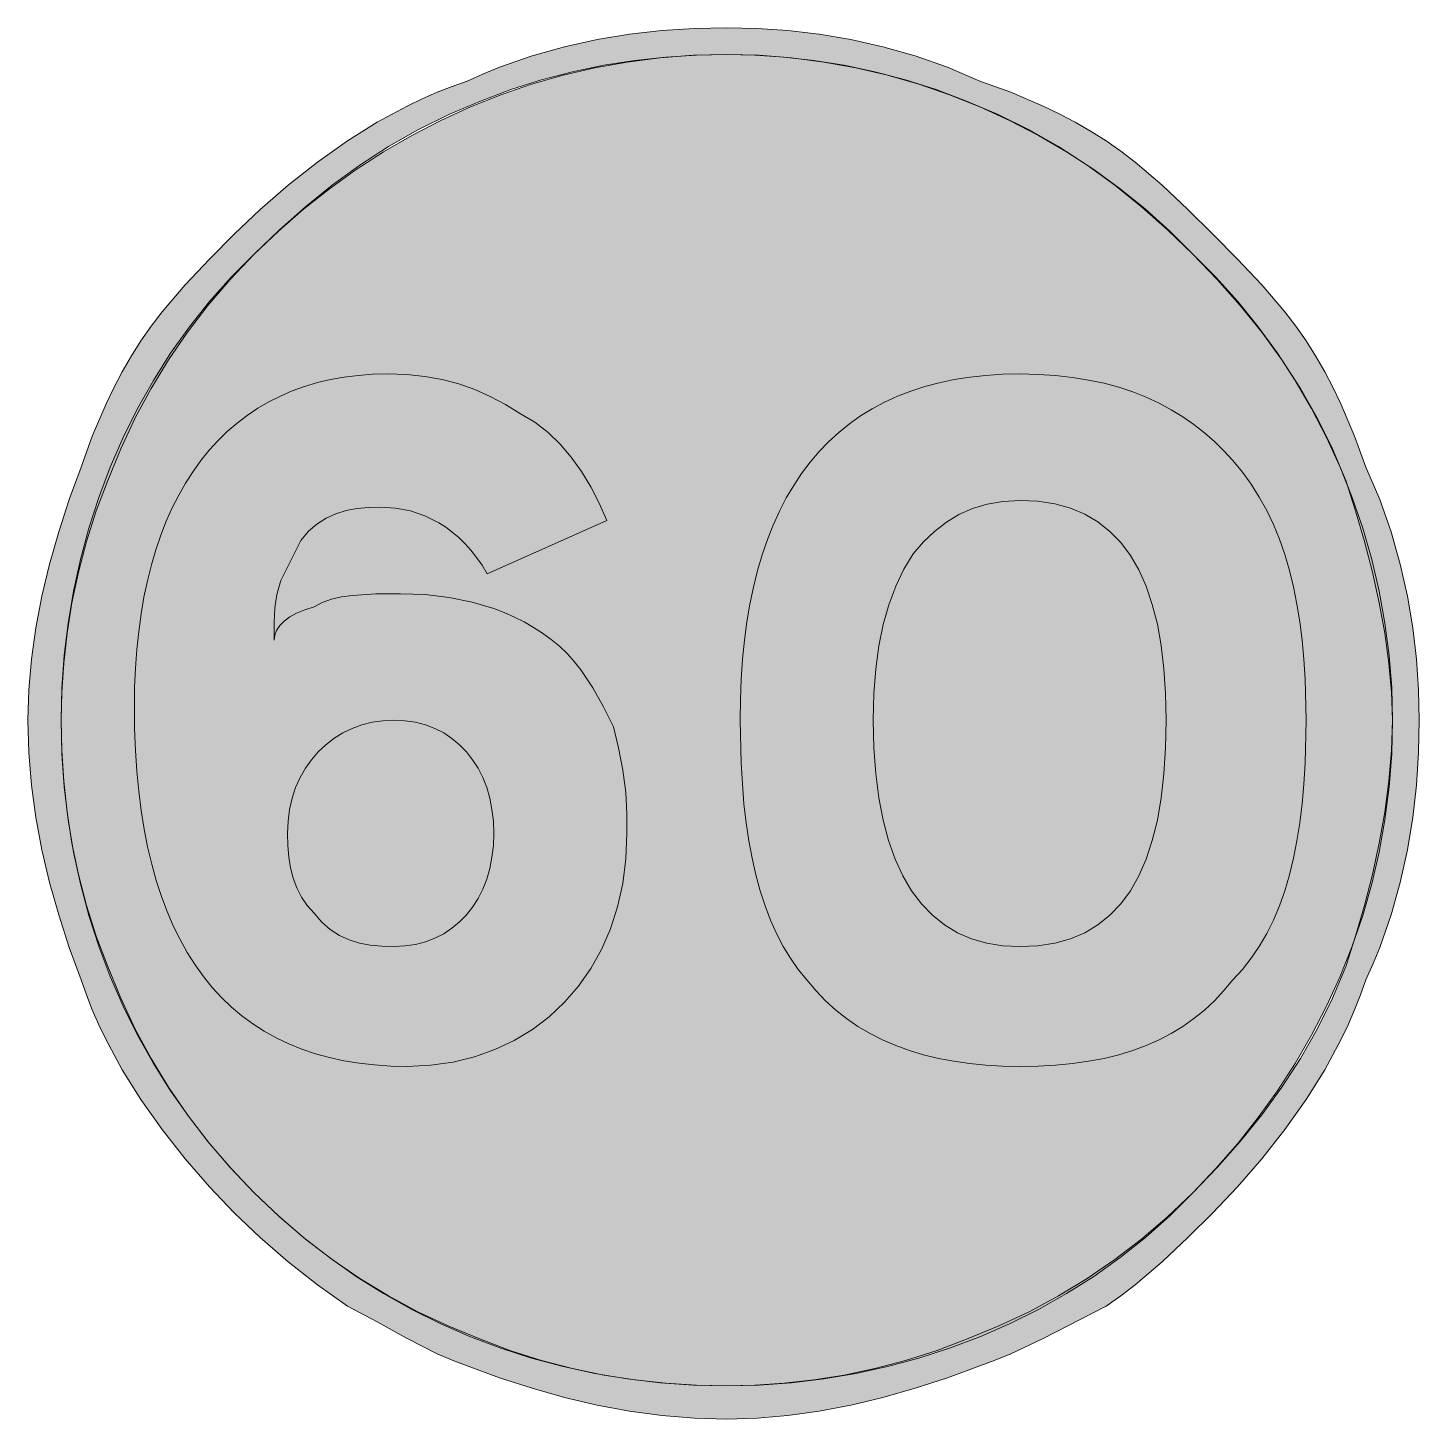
# Model space of a CAD drawing. Header units: metres. Extents: x 158 to 409, y 11 to 262.
import ezdxf

# ---------------------------------------------------------------- set-up
doc = ezdxf.new("R2010")
doc.units = ezdxf.units.M
doc.layers.add('FILL_BLACK_000000', color=7, linetype='Continuous', true_color=0x000000)
doc.layers.add('FILL_YELLOW_FFFF00', color=7, linetype='Continuous', true_color=0xffff00)

msp = doc.modelspace()

# ---------------------------------------------------------------- hatches: boundary and pattern name
at = {"layer": 'FILL_BLACK_000000', "true_color": 0x000000}
h = msp.add_hatch(color=7, dxfattribs=at)
h.dxf.hatch_style = 1
h.paths.add_polyline_path([(408.32, 125.1), (407.67, 119.25), (406.71, 113.4), (405.41, 107.55), (403.75, 101.7), (401.69, 95.85), (400.5, 92.92), (399.21, 90), (398.25, 87.3), (397.18, 84.6), (396, 81.9), (394.71, 79.2), (391.78, 73.8), (388.41, 68.4), (384.6, 63.02), (380.46, 57.75), (376.09, 52.71), (371.61, 48), (367.09, 43.52), (362.46, 39.15), (357.6, 35.01), (355.06, 33.05), (352.41, 31.2), (341.01, 25.35), (335.2, 22.59), (332.36, 21.41), (329.61, 20.4), (323.76, 18.26), (317.93, 16.37), (312.12, 14.73), (306.36, 13.35), (300.65, 12.26), (295.02, 11.46), (289.46, 10.97), (284.01, 10.8), (278.16, 10.97), (272.31, 11.46), (266.46, 12.26), (260.61, 13.35), (254.76, 14.73), (248.91, 16.37), (243.06, 18.26), (237.21, 20.4), (234.51, 21.41), (231.81, 22.59), (226.41, 25.35), (221.01, 28.33), (215.61, 31.2), (210.23, 35.01), (204.96, 39.15), (199.92, 43.52), (195.21, 48), (190.73, 52.71), (186.36, 57.75), (182.22, 63.02), (178.41, 68.4), (175.03, 73.8), (172.11, 79.2), (170.82, 81.9), (169.63, 84.6), (168.57, 87.3), (167.61, 90), (165.47, 95.85), (163.58, 101.7), (161.94, 107.55), (160.56, 113.4), (159.47, 119.25), (158.67, 125.1), (158.18, 130.95), (158.01, 136.8), (158.18, 142.25), (158.67, 147.81), (159.47, 153.44), (160.56, 159.15), (161.94, 164.91), (163.58, 170.72), (165.47, 176.55), (167.61, 182.4), (169.63, 187.99), (172.11, 193.8), (173.52, 196.72), (175.03, 199.61), (176.67, 202.45), (178.41, 205.2), (180.26, 207.85), (182.22, 210.39), (186.36, 215.25), (190.73, 219.88), (195.21, 224.4), (199.92, 228.88), (204.96, 233.25), (210.23, 237.39), (215.61, 241.2), (221.01, 244.58), (226.41, 247.5), (229.11, 248.79), (231.81, 249.98), (234.51, 251.04), (237.21, 252), (240.14, 253.29), (243.06, 254.48), (248.91, 256.54), (254.76, 258.2), (260.61, 259.5), (266.46, 260.46), (272.31, 261.11), (278.16, 261.48), (284.01, 261.6), (289.46, 261.48), (295.02, 261.11), (300.65, 260.46), (306.36, 259.5), (312.12, 258.2), (317.93, 256.54), (323.76, 254.48), (329.61, 252), (335.2, 249.98), (341.01, 247.5), (343.93, 246.09), (346.82, 244.58), (349.66, 242.94), (352.41, 241.2), (355.06, 239.35), (357.6, 237.39), (362.46, 233.25), (367.09, 228.88), (371.61, 224.4), (376.09, 219.88), (380.46, 215.25), (384.6, 210.39), (386.56, 207.85), (388.41, 205.2), (390.15, 202.45), (391.78, 199.61), (393.3, 196.72), (394.71, 193.8), (397.18, 187.99), (399.21, 182.4), (401.69, 176.55), (403.75, 170.72), (405.41, 164.91), (406.71, 159.15), (407.67, 153.44), (408.32, 147.81), (408.69, 142.25), (408.81, 136.8), (408.69, 130.95), (408.32, 125.1)])
h.paths.add_polyline_path([(403.37, 147.09), (402.62, 152.47), (401.61, 157.95), (400.38, 163.48), (398.95, 169.03), (397.35, 174.55), (395.61, 180), (393.19, 185.74), (390.45, 191.27), (387.4, 196.6), (384.06, 201.75), (380.43, 206.73), (376.54, 211.56), (372.4, 216.24), (368.01, 220.8), (363.45, 225.19), (358.77, 229.33), (353.94, 233.22), (348.96, 236.85), (343.81, 240.19), (338.48, 243.24), (332.95, 245.98), (327.21, 248.4), (321.76, 250.48), (316.24, 252.24), (310.69, 253.69), (305.16, 254.85), (299.68, 255.72), (294.3, 256.33), (289.07, 256.69), (284.01, 256.8), (278.56, 256.69), (273.02, 256.33), (267.43, 255.72), (261.81, 254.85), (256.19, 253.69), (250.6, 252.24), (245.06, 250.48), (239.61, 248.4), (233.87, 245.98), (228.34, 243.24), (223.01, 240.19), (217.86, 236.85), (212.88, 233.22), (208.05, 229.33), (203.37, 225.19), (198.81, 220.8), (194.48, 216.24), (190.47, 211.56), (186.77, 206.73), (183.36, 201.75), (180.24, 196.6), (177.38, 191.27), (174.77, 185.74), (172.41, 180), (170.33, 174.55), (168.57, 169.03), (167.12, 163.48), (165.96, 157.95), (165.09, 152.47), (164.48, 147.09), (164.12, 141.86), (164.01, 136.8), (164.12, 131.35), (164.48, 125.81), (165.09, 120.22), (165.96, 114.6), (167.12, 108.98), (168.57, 103.39), (170.33, 97.85), (172.41, 92.4), (174.77, 86.66), (177.38, 81.13), (180.24, 75.8), (183.36, 70.65), (186.77, 65.67), (190.47, 60.84), (194.48, 56.16), (198.81, 51.6), (203.37, 47.27), (208.05, 43.26), (212.88, 39.56), (217.86, 36.15), (223.01, 33.03), (228.34, 30.17), (233.87, 27.56), (239.61, 25.2), (245.06, 23.12), (250.6, 21.36), (256.19, 19.91), (261.81, 18.75), (267.43, 17.88), (273.02, 17.27), (278.56, 16.91), (284.01, 16.8), (289.07, 16.91), (294.3, 17.27), (299.68, 17.88), (305.16, 18.75), (310.69, 19.91), (316.24, 21.36), (321.76, 23.12), (327.21, 25.2), (332.95, 27.56), (338.48, 30.17), (343.81, 33.03), (348.96, 36.15), (353.94, 39.56), (358.77, 43.26), (363.45, 47.27), (368.01, 51.6), (372.4, 56.16), (376.54, 60.84), (380.43, 65.67), (384.06, 70.65), (387.4, 75.8), (390.45, 81.13), (393.19, 86.66), (395.61, 92.4), (397.35, 97.85), (398.95, 103.39), (400.38, 108.98), (401.61, 114.6), (402.62, 120.22), (403.37, 125.81), (403.85, 131.35), (404.01, 136.8), (403.85, 141.86), (403.37, 147.09)], flags=16)
h = msp.add_hatch(color=7, dxfattribs=at)
h.dxf.hatch_style = 1
h.paths.add_polyline_path([(202.86, 152.98), (203.42, 153.84), (204.21, 154.65), (205.22, 155.41), (206.46, 156.09), (207.92, 156.7), (209.61, 157.2), (211.07, 157.99), (212.72, 158.59), (214.55, 159.01), (216.51, 159.3), (220.75, 159.56), (225.21, 159.6), (229.65, 159.43), (233.95, 158.93), (238.08, 158.08), (242.01, 156.9), (243.89, 156.18), (245.72, 155.38), (247.48, 154.5), (249.17, 153.52), (250.8, 152.47), (252.35, 151.33), (253.82, 150.11), (255.21, 148.8), (256.51, 147.4), (257.7, 145.89), (259.86, 142.65), (261.79, 139.18), (263.61, 135.6), (264.49, 131.81), (265.26, 127.8), (265.8, 123.79), (266.01, 120), (266.01, 116.4), (265.82, 111.78), (265.24, 107.36), (264.31, 103.17), (263.03, 99.21), (261.42, 95.49), (259.49, 92.04), (257.27, 88.85), (254.76, 85.95), (251.99, 83.34), (248.96, 81.04), (245.7, 79.07), (242.22, 77.42), (238.53, 76.12), (234.66, 75.17), (230.61, 74.59), (226.41, 74.4), (223.42, 74.46), (220.52, 74.65), (217.71, 74.97), (214.99, 75.41), (212.37, 75.98), (209.84, 76.68), (207.4, 77.5), (205.05, 78.45), (202.8, 79.53), (200.64, 80.73), (198.58, 82.06), (196.6, 83.51), (194.73, 85.09), (192.94, 86.8), (191.25, 88.64), (189.66, 90.6), (188.16, 92.69), (186.76, 94.9), (185.45, 97.24), (184.23, 99.71), (183.12, 102.31), (182.1, 105.03), (181.17, 107.88), (180.34, 110.85), (179.61, 113.95), (178.97, 117.18), (178.44, 120.53), (178, 124.01), (177.65, 127.62), (177.41, 131.35), (177.26, 135.21), (177.21, 139.2), (177.26, 142.75), (177.41, 146.2), (177.65, 149.55), (177.99, 152.8), (178.42, 155.95), (178.95, 159), (179.57, 161.94), (180.28, 164.78), (181.09, 167.51), (181.99, 170.13), (182.97, 172.65), (184.04, 175.06), (185.21, 177.36), (186.45, 179.55), (187.79, 181.63), (189.21, 183.6), (190.71, 185.46), (192.3, 187.2), (193.97, 188.83), (195.73, 190.34), (197.56, 191.74), (199.47, 193.02), (201.46, 194.18), (203.53, 195.23), (205.68, 196.15), (207.91, 196.95), (210.21, 197.64), (212.58, 198.2), (215.03, 198.63), (217.55, 198.95), (220.15, 199.14), (222.81, 199.2), (226.3, 199.09), (229.6, 198.75), (232.72, 198.19), (235.71, 197.4), (238.58, 196.39), (241.37, 195.15), (244.11, 193.69), (246.81, 192), (249.4, 190.49), (251.78, 188.66), (253.96, 186.56), (255.96, 184.2), (257.79, 181.62), (259.47, 178.84), (261, 175.89), (262.41, 172.8), (240.81, 163.2), (239.88, 164.72), (238.9, 166.13), (237.87, 167.43), (236.8, 168.62), (235.68, 169.71), (234.52, 170.69), (233.33, 171.57), (232.11, 172.35), (229.58, 173.62), (226.97, 174.51), (224.31, 175.03), (221.61, 175.2), (219.42, 175.14), (217.33, 174.94), (215.37, 174.57), (213.51, 174), (211.77, 173.21), (210.13, 172.16), (208.62, 170.84), (207.21, 169.2), (203.61, 162), (202.92, 159.47), (202.56, 157.05), (202.43, 154.41), (202.41, 151.2), (202.52, 152.1), (202.86, 152.98)])
h.paths.add_polyline_path([(220.08, 136.42), (218.23, 135.95), (216.45, 135.3), (214.77, 134.49), (213.19, 133.51), (211.72, 132.38), (210.36, 131.1), (209.13, 129.68), (208.04, 128.13), (207.09, 126.45), (206.29, 124.65), (205.66, 122.74), (205.19, 120.72), (204.91, 118.61), (204.81, 116.4), (204.87, 114.21), (205.05, 112.12), (205.38, 110.16), (205.86, 108.3), (206.51, 106.56), (207.34, 104.92), (208.37, 103.41), (209.61, 102), (211.02, 100.36), (212.53, 99.04), (214.17, 97.99), (215.91, 97.2), (217.77, 96.63), (219.73, 96.26), (221.82, 96.06), (224.01, 96), (225.99, 96.1), (227.88, 96.38), (229.68, 96.85), (231.38, 97.5), (232.97, 98.31), (234.45, 99.29), (235.82, 100.42), (237.06, 101.7), (238.18, 103.12), (239.16, 104.67), (240.01, 106.35), (240.72, 108.15), (241.27, 110.06), (241.68, 112.08), (241.93, 114.19), (242.01, 116.4), (241.93, 118.61), (241.68, 120.72), (241.27, 122.74), (240.72, 124.65), (240.01, 126.45), (239.16, 128.13), (238.18, 129.68), (237.06, 131.1), (235.82, 132.38), (234.45, 133.51), (232.97, 134.49), (231.38, 135.3), (229.68, 135.95), (227.88, 136.42), (225.99, 136.7), (224.01, 136.8), (222.01, 136.7), (220.08, 136.42)], flags=16)
h = msp.add_hatch(color=7, dxfattribs=at)
h.dxf.hatch_style = 1
h.paths.add_polyline_path([(388.01, 125.28), (387.7, 121.72), (387.28, 118.31), (386.76, 115.03), (386.14, 111.9), (385.41, 108.9), (384.57, 106.05), (383.61, 103.33), (382.53, 100.76), (381.32, 98.33), (379.99, 96.03), (378.53, 93.88), (376.94, 91.87), (375.21, 90), (373.59, 88.05), (371.89, 86.23), (370.09, 84.55), (368.2, 83.01), (366.21, 81.6), (364.11, 80.32), (361.92, 79.17), (359.61, 78.15), (357.19, 77.26), (354.66, 76.49), (352, 75.84), (349.22, 75.32), (346.32, 74.91), (343.28, 74.63), (340.12, 74.46), (336.81, 74.4), (333.7, 74.46), (330.68, 74.63), (327.75, 74.91), (324.9, 75.32), (322.15, 75.84), (319.49, 76.49), (316.93, 77.26), (314.46, 78.15), (312.09, 79.17), (309.82, 80.32), (307.65, 81.6), (305.59, 83.01), (303.63, 84.55), (301.78, 86.23), (300.04, 88.05), (298.41, 90), (296.89, 91.87), (295.48, 93.88), (294.18, 96.03), (292.99, 98.33), (291.9, 100.76), (290.92, 103.33), (290.04, 106.05), (289.26, 108.9), (288.58, 111.9), (287.99, 115.03), (287.5, 118.31), (287.1, 121.72), (286.58, 128.98), (286.41, 136.8), (286.46, 140.57), (286.61, 144.22), (286.85, 147.77), (287.2, 151.2), (287.64, 154.51), (288.18, 157.71), (288.82, 160.79), (289.56, 163.76), (290.4, 166.62), (291.33, 169.35), (292.37, 171.97), (293.5, 174.47), (294.73, 176.86), (296.06, 179.12), (297.48, 181.27), (299.01, 183.3), (300.63, 185.21), (302.36, 187), (304.18, 188.67), (306.1, 190.21), (308.12, 191.64), (310.23, 192.95), (312.45, 194.13), (314.76, 195.19), (317.17, 196.12), (319.68, 196.94), (322.29, 197.63), (325, 198.19), (327.8, 198.63), (330.71, 198.95), (333.71, 199.14), (336.81, 199.2), (340.12, 199.13), (343.28, 198.92), (346.32, 198.58), (349.22, 198.11), (352, 197.52), (354.66, 196.8), (357.19, 195.96), (359.61, 195), (361.92, 193.93), (364.11, 192.75), (366.21, 191.47), (368.2, 190.09), (370.09, 188.6), (371.89, 187.03), (373.59, 185.36), (375.21, 183.6), (376.94, 181.52), (378.53, 179.32), (379.99, 177.02), (381.32, 174.6), (382.53, 172.07), (383.61, 169.42), (384.57, 166.67), (385.41, 163.8), (386.14, 160.82), (386.76, 157.72), (387.28, 154.52), (387.7, 151.2), (388.01, 147.77), (388.24, 144.22), (388.41, 136.8), (388.24, 128.98), (388.01, 125.28)])
h.paths.add_polyline_path([(362.81, 146.08), (362.32, 150.26), (361.62, 154.12), (360.71, 157.68), (359.6, 160.93), (358.29, 163.87), (356.76, 166.5), (355.02, 168.82), (353.07, 170.83), (350.91, 172.53), (348.53, 173.92), (345.93, 175.01), (343.11, 175.78), (340.07, 176.25), (336.81, 176.4), (333.77, 176.23), (330.94, 175.74), (328.31, 174.94), (325.86, 173.85), (323.58, 172.47), (321.45, 170.83), (319.47, 168.94), (317.61, 166.8), (315.92, 163.99), (314.46, 160.93), (313.22, 157.62), (312.21, 154.05), (311.42, 150.19), (310.86, 146.04), (310.52, 141.58), (310.41, 136.8), (310.52, 131.79), (310.86, 127.12), (311.41, 122.79), (312.17, 118.78), (313.15, 115.11), (314.33, 111.76), (315.72, 108.74), (317.31, 106.05), (319.1, 103.68), (321.07, 101.63), (323.24, 99.9), (325.6, 98.49), (328.14, 97.4), (330.85, 96.62), (333.74, 96.15), (336.81, 96), (340.07, 96.15), (343.11, 96.62), (345.93, 97.4), (348.53, 98.49), (350.91, 99.9), (353.07, 101.63), (355.02, 103.68), (356.76, 106.05), (358.29, 108.74), (359.6, 111.76), (360.71, 115.11), (361.62, 118.78), (362.32, 122.79), (362.81, 127.12), (363.11, 131.79), (363.21, 136.8), (363.11, 141.6), (362.81, 146.08)], flags=16)
at = {"layer": 'FILL_YELLOW_FFFF00', "true_color": 0xffff00}
h = msp.add_hatch(color=7, dxfattribs=at)
h.dxf.hatch_style = 1
h.paths.add_polyline_path([(403.86, 130.75), (403.4, 124.77), (402.64, 118.86), (401.59, 113.02), (400.25, 107.27), (398.63, 101.62), (396.73, 96.06), (394.56, 90.6), (392.12, 85.26), (389.42, 80.03), (386.46, 74.94), (383.25, 69.97), (379.8, 65.15), (376.1, 60.48), (372.17, 55.96), (368.01, 51.6), (363.85, 47.45), (359.48, 43.56), (354.91, 39.92), (350.16, 36.54), (345.24, 33.43), (340.17, 30.57), (334.95, 27.98), (329.61, 25.65), (324.16, 23.59), (318.6, 21.8), (312.97, 20.28), (307.26, 19.03), (301.5, 18.06), (295.69, 17.36), (289.86, 16.94), (284.01, 16.8), (277.96, 16.94), (271.98, 17.36), (266.07, 18.06), (260.23, 19.03), (254.48, 20.28), (248.83, 21.8), (243.27, 23.59), (237.81, 25.65), (232.47, 27.98), (227.24, 30.57), (222.15, 33.43), (217.18, 36.54), (212.36, 39.92), (207.69, 43.56), (203.17, 47.45), (198.81, 51.6), (194.66, 55.96), (190.77, 60.48), (187.13, 65.15), (183.75, 69.97), (180.64, 74.94), (177.78, 80.03), (175.19, 85.26), (172.86, 90.6), (170.8, 96.06), (169.01, 101.62), (167.49, 107.27), (166.24, 113.02), (165.27, 118.86), (164.57, 124.77), (164.15, 130.75), (164.01, 136.8), (164.15, 142.65), (164.57, 148.48), (165.27, 154.29), (166.24, 160.05), (167.49, 165.76), (169.01, 171.39), (170.8, 176.95), (172.86, 182.4), (175.19, 187.74), (177.78, 192.96), (180.64, 198.03), (183.75, 202.95), (187.13, 207.7), (190.77, 212.27), (194.66, 216.64), (198.81, 220.8), (203.17, 224.96), (207.69, 228.89), (212.36, 232.59), (217.18, 236.04), (222.15, 239.25), (227.24, 242.21), (232.47, 244.91), (237.81, 247.35), (243.27, 249.52), (248.83, 251.42), (254.48, 253.04), (260.23, 254.38), (266.07, 255.43), (271.98, 256.19), (277.96, 256.65), (284.01, 256.8), (289.86, 256.65), (295.69, 256.19), (301.5, 255.43), (307.26, 254.38), (312.97, 253.04), (318.6, 251.42), (324.16, 249.52), (329.61, 247.35), (334.95, 244.91), (340.17, 242.21), (345.24, 239.25), (350.16, 236.04), (354.91, 232.59), (359.48, 228.89), (363.85, 224.96), (368.01, 220.8), (372.17, 216.64), (376.1, 212.27), (379.8, 207.7), (383.25, 202.95), (386.46, 198.03), (389.42, 192.96), (392.12, 187.74), (394.56, 182.4), (396.73, 176.95), (398.63, 171.39), (400.25, 165.76), (401.59, 160.05), (402.64, 154.29), (403.4, 148.48), (403.86, 142.65), (404.01, 136.8), (403.86, 130.75)])

# ---------------------------------------------------------------- linework, layer by layer
at = {"layer": 'FILL_BLACK_000000', "lineweight": 0, "true_color": 0x000000}
for points in [[(408.32, 125.1), (407.67, 119.25), (406.71, 113.4), (405.41, 107.55), (403.75, 101.7), (401.69, 95.85), (400.5, 92.92), (399.21, 90), (398.25, 87.3), (397.18, 84.6), (396, 81.9), (394.71, 79.2), (391.78, 73.8), (388.41, 68.4), (384.6, 63.02), (380.46, 57.75), (376.09, 52.71), (371.61, 48), (367.09, 43.52), (362.46, 39.15), (357.6, 35.01), (355.06, 33.05), (352.41, 31.2), (341.01, 25.35), (335.2, 22.59), (332.36, 21.41), (329.61, 20.4), (323.76, 18.26), (317.93, 16.37), (312.12, 14.73), (306.36, 13.35), (300.65, 12.26), (295.02, 11.46), (289.46, 10.97), (284.01, 10.8), (278.16, 10.97), (272.31, 11.46), (266.46, 12.26), (260.61, 13.35), (254.76, 14.73), (248.91, 16.37), (243.06, 18.26), (237.21, 20.4), (234.51, 21.41), (231.81, 22.59), (226.41, 25.35), (221.01, 28.33), (215.61, 31.2), (210.23, 35.01), (204.96, 39.15), (199.92, 43.52), (195.21, 48), (190.73, 52.71), (186.36, 57.75), (182.22, 63.02), (178.41, 68.4), (175.03, 73.8), (172.11, 79.2), (170.82, 81.9), (169.63, 84.6), (168.57, 87.3), (167.61, 90), (165.47, 95.85), (163.58, 101.7), (161.94, 107.55), (160.56, 113.4), (159.47, 119.25), (158.67, 125.1), (158.18, 130.95), (158.01, 136.8), (158.18, 142.25), (158.67, 147.81), (159.47, 153.44), (160.56, 159.15), (161.94, 164.91), (163.58, 170.72), (165.47, 176.55), (167.61, 182.4), (169.63, 187.99), (172.11, 193.8), (173.52, 196.72), (175.03, 199.61), (176.67, 202.45), (178.41, 205.2), (180.26, 207.85), (182.22, 210.39), (186.36, 215.25), (190.73, 219.88), (195.21, 224.4), (199.92, 228.88), (204.96, 233.25), (210.23, 237.39), (215.61, 241.2), (221.01, 244.58), (226.41, 247.5), (229.11, 248.79), (231.81, 249.98), (234.51, 251.04), (237.21, 252), (240.14, 253.29), (243.06, 254.48), (248.91, 256.54), (254.76, 258.2), (260.61, 259.5), (266.46, 260.46), (272.31, 261.11), (278.16, 261.48), (284.01, 261.6), (289.46, 261.48), (295.02, 261.11), (300.65, 260.46), (306.36, 259.5), (312.12, 258.2), (317.93, 256.54), (323.76, 254.48), (329.61, 252), (335.2, 249.98), (341.01, 247.5), (343.93, 246.09), (346.82, 244.58), (349.66, 242.94), (352.41, 241.2), (355.06, 239.35), (357.6, 237.39), (362.46, 233.25), (367.09, 228.88), (371.61, 224.4), (376.09, 219.88), (380.46, 215.25), (384.6, 210.39), (386.56, 207.85), (388.41, 205.2), (390.15, 202.45), (391.78, 199.61), (393.3, 196.72), (394.71, 193.8), (397.18, 187.99), (399.21, 182.4), (401.69, 176.55), (403.75, 170.72), (405.41, 164.91), (406.71, 159.15), (407.67, 153.44), (408.32, 147.81), (408.69, 142.25), (408.81, 136.8), (408.69, 130.95)], [(403.37, 147.09), (402.62, 152.47), (401.61, 157.95), (400.38, 163.48), (398.95, 169.03), (397.35, 174.55), (395.61, 180), (393.19, 185.74), (390.45, 191.27), (387.4, 196.6), (384.06, 201.75), (380.43, 206.73), (376.54, 211.56), (372.4, 216.24), (368.01, 220.8), (363.45, 225.19), (358.77, 229.33), (353.94, 233.22), (348.96, 236.85), (343.81, 240.19), (338.48, 243.24), (332.95, 245.98), (327.21, 248.4), (321.76, 250.48), (316.24, 252.24), (310.69, 253.69), (305.16, 254.85), (299.68, 255.72), (294.3, 256.33), (289.07, 256.69), (284.01, 256.8), (278.56, 256.69), (273.02, 256.33), (267.43, 255.72), (261.81, 254.85), (256.19, 253.69), (250.6, 252.24), (245.06, 250.48), (239.61, 248.4), (233.87, 245.98), (228.34, 243.24), (223.01, 240.19), (217.86, 236.85), (212.88, 233.22), (208.05, 229.33), (203.37, 225.19), (198.81, 220.8), (194.48, 216.24), (190.47, 211.56), (186.77, 206.73), (183.36, 201.75), (180.24, 196.6), (177.38, 191.27), (174.77, 185.74), (172.41, 180), (170.33, 174.55), (168.57, 169.03), (167.12, 163.48), (165.96, 157.95), (165.09, 152.47), (164.48, 147.09), (164.12, 141.86), (164.01, 136.8), (164.12, 131.35), (164.48, 125.81), (165.09, 120.22), (165.96, 114.6), (167.12, 108.98), (168.57, 103.39), (170.33, 97.85), (172.41, 92.4), (174.77, 86.66), (177.38, 81.13), (180.24, 75.8), (183.36, 70.65), (186.77, 65.67), (190.47, 60.84), (194.48, 56.16), (198.81, 51.6), (203.37, 47.27), (208.05, 43.26), (212.88, 39.56), (217.86, 36.15), (223.01, 33.03), (228.34, 30.17), (233.87, 27.56), (239.61, 25.2), (245.06, 23.12), (250.6, 21.36), (256.19, 19.91), (261.81, 18.75), (267.43, 17.88), (273.02, 17.27), (278.56, 16.91), (284.01, 16.8), (289.07, 16.91), (294.3, 17.27), (299.68, 17.88), (305.16, 18.75), (310.69, 19.91), (316.24, 21.36), (321.76, 23.12), (327.21, 25.2), (332.95, 27.56), (338.48, 30.17), (343.81, 33.03), (348.96, 36.15), (353.94, 39.56), (358.77, 43.26), (363.45, 47.27), (368.01, 51.6), (372.4, 56.16), (376.54, 60.84), (380.43, 65.67), (384.06, 70.65), (387.4, 75.8), (390.45, 81.13), (393.19, 86.66), (395.61, 92.4), (397.35, 97.85), (398.95, 103.39), (400.38, 108.98), (401.61, 114.6), (402.62, 120.22), (403.37, 125.81), (403.85, 131.35), (404.01, 136.8), (403.85, 141.86)], [(202.86, 152.98), (203.42, 153.84), (204.21, 154.65), (205.22, 155.41), (206.46, 156.09), (207.92, 156.7), (209.61, 157.2), (211.07, 157.99), (212.72, 158.59), (214.55, 159.01), (216.51, 159.3), (220.75, 159.56), (225.21, 159.6), (229.65, 159.43), (233.95, 158.93), (238.08, 158.08), (242.01, 156.9), (243.89, 156.18), (245.72, 155.38), (247.48, 154.5), (249.17, 153.52), (250.8, 152.47), (252.35, 151.33), (253.82, 150.11), (255.21, 148.8), (256.51, 147.4), (257.7, 145.89), (259.86, 142.65), (261.79, 139.18), (263.61, 135.6), (264.49, 131.81), (265.26, 127.8), (265.8, 123.79), (266.01, 120), (266.01, 116.4), (265.82, 111.78), (265.24, 107.36), (264.31, 103.17), (263.03, 99.21), (261.42, 95.49), (259.49, 92.04), (257.27, 88.85), (254.76, 85.95), (251.99, 83.34), (248.96, 81.04), (245.7, 79.07), (242.22, 77.42), (238.53, 76.12), (234.66, 75.17), (230.61, 74.59), (226.41, 74.4), (223.42, 74.46), (220.52, 74.65), (217.71, 74.97), (214.99, 75.41), (212.37, 75.98), (209.84, 76.68), (207.4, 77.5), (205.05, 78.45), (202.8, 79.53), (200.64, 80.73), (198.58, 82.06), (196.6, 83.51), (194.73, 85.09), (192.94, 86.8), (191.25, 88.64), (189.66, 90.6), (188.16, 92.69), (186.76, 94.9), (185.45, 97.24), (184.23, 99.71), (183.12, 102.31), (182.1, 105.03), (181.17, 107.88), (180.34, 110.85), (179.61, 113.95), (178.97, 117.18), (178.44, 120.53), (178, 124.01), (177.65, 127.62), (177.41, 131.35), (177.26, 135.21), (177.21, 139.2), (177.26, 142.75), (177.41, 146.2), (177.65, 149.55), (177.99, 152.8), (178.42, 155.95), (178.95, 159), (179.57, 161.94), (180.28, 164.78), (181.09, 167.51), (181.99, 170.13), (182.97, 172.65), (184.04, 175.06), (185.21, 177.36), (186.45, 179.55), (187.79, 181.63), (189.21, 183.6), (190.71, 185.46), (192.3, 187.2), (193.97, 188.83), (195.73, 190.34), (197.56, 191.74), (199.47, 193.02), (201.46, 194.18), (203.53, 195.23), (205.68, 196.15), (207.91, 196.95), (210.21, 197.64), (212.58, 198.2), (215.03, 198.63), (217.55, 198.95), (220.15, 199.14), (222.81, 199.2), (226.3, 199.09), (229.6, 198.75), (232.72, 198.19), (235.71, 197.4), (238.58, 196.39), (241.37, 195.15), (244.11, 193.69), (246.81, 192), (249.4, 190.49), (251.78, 188.66), (253.96, 186.56), (255.96, 184.2), (257.79, 181.62), (259.47, 178.84), (261, 175.89), (262.41, 172.8), (240.81, 163.2), (239.88, 164.72), (238.9, 166.13), (237.87, 167.43), (236.8, 168.62), (235.68, 169.71), (234.52, 170.69), (233.33, 171.57), (232.11, 172.35), (229.58, 173.62), (226.97, 174.51), (224.31, 175.03), (221.61, 175.2), (219.42, 175.14), (217.33, 174.94), (215.37, 174.57), (213.51, 174), (211.77, 173.21), (210.13, 172.16), (208.62, 170.84), (207.21, 169.2), (203.61, 162), (202.92, 159.47), (202.56, 157.05), (202.43, 154.41), (202.41, 151.2), (202.52, 152.1)], [(388.01, 125.28), (387.7, 121.72), (387.28, 118.31), (386.76, 115.03), (386.14, 111.9), (385.41, 108.9), (384.57, 106.05), (383.61, 103.33), (382.53, 100.76), (381.32, 98.33), (379.99, 96.03), (378.53, 93.88), (376.94, 91.87), (375.21, 90), (373.59, 88.05), (371.89, 86.23), (370.09, 84.55), (368.2, 83.01), (366.21, 81.6), (364.11, 80.32), (361.92, 79.17), (359.61, 78.15), (357.19, 77.26), (354.66, 76.49), (352, 75.84), (349.22, 75.32), (346.32, 74.91), (343.28, 74.63), (340.12, 74.46), (336.81, 74.4), (333.7, 74.46), (330.68, 74.63), (327.75, 74.91), (324.9, 75.32), (322.15, 75.84), (319.49, 76.49), (316.93, 77.26), (314.46, 78.15), (312.09, 79.17), (309.82, 80.32), (307.65, 81.6), (305.59, 83.01), (303.63, 84.55), (301.78, 86.23), (300.04, 88.05), (298.41, 90), (296.89, 91.87), (295.48, 93.88), (294.18, 96.03), (292.99, 98.33), (291.9, 100.76), (290.92, 103.33), (290.04, 106.05), (289.26, 108.9), (288.58, 111.9), (287.99, 115.03), (287.5, 118.31), (287.1, 121.72), (286.58, 128.98), (286.41, 136.8), (286.46, 140.57), (286.61, 144.22), (286.85, 147.77), (287.2, 151.2), (287.64, 154.51), (288.18, 157.71), (288.82, 160.79), (289.56, 163.76), (290.4, 166.62), (291.33, 169.35), (292.37, 171.97), (293.5, 174.47), (294.73, 176.86), (296.06, 179.12), (297.48, 181.27), (299.01, 183.3), (300.63, 185.21), (302.36, 187), (304.18, 188.67), (306.1, 190.21), (308.12, 191.64), (310.23, 192.95), (312.45, 194.13), (314.76, 195.19), (317.17, 196.12), (319.68, 196.94), (322.29, 197.63), (325, 198.19), (327.8, 198.63), (330.71, 198.95), (333.71, 199.14), (336.81, 199.2), (340.12, 199.13), (343.28, 198.92), (346.32, 198.58), (349.22, 198.11), (352, 197.52), (354.66, 196.8), (357.19, 195.96), (359.61, 195), (361.92, 193.93), (364.11, 192.75), (366.21, 191.47), (368.2, 190.09), (370.09, 188.6), (371.89, 187.03), (373.59, 185.36), (375.21, 183.6), (376.94, 181.52), (378.53, 179.32), (379.99, 177.02), (381.32, 174.6), (382.53, 172.07), (383.61, 169.42), (384.57, 166.67), (385.41, 163.8), (386.14, 160.82), (386.76, 157.72), (387.28, 154.52), (387.7, 151.2), (388.01, 147.77), (388.24, 144.22), (388.41, 136.8), (388.24, 128.98)], [(362.81, 146.08), (362.32, 150.26), (361.62, 154.12), (360.71, 157.68), (359.6, 160.93), (358.29, 163.87), (356.76, 166.5), (355.02, 168.82), (353.07, 170.83), (350.91, 172.53), (348.53, 173.92), (345.93, 175.01), (343.11, 175.78), (340.07, 176.25), (336.81, 176.4), (333.77, 176.23), (330.94, 175.74), (328.31, 174.94), (325.86, 173.85), (323.58, 172.47), (321.45, 170.83), (319.47, 168.94), (317.61, 166.8), (315.92, 163.99), (314.46, 160.93), (313.22, 157.62), (312.21, 154.05), (311.42, 150.19), (310.86, 146.04), (310.52, 141.58), (310.41, 136.8), (310.52, 131.79), (310.86, 127.12), (311.41, 122.79), (312.17, 118.78), (313.15, 115.11), (314.33, 111.76), (315.72, 108.74), (317.31, 106.05), (319.1, 103.68), (321.07, 101.63), (323.24, 99.9), (325.6, 98.49), (328.14, 97.4), (330.85, 96.62), (333.74, 96.15), (336.81, 96), (340.07, 96.15), (343.11, 96.62), (345.93, 97.4), (348.53, 98.49), (350.91, 99.9), (353.07, 101.63), (355.02, 103.68), (356.76, 106.05), (358.29, 108.74), (359.6, 111.76), (360.71, 115.11), (361.62, 118.78), (362.32, 122.79), (362.81, 127.12), (363.11, 131.79), (363.21, 136.8), (363.11, 141.6)], [(220.08, 136.42), (218.23, 135.95), (216.45, 135.3), (214.77, 134.49), (213.19, 133.51), (211.72, 132.38), (210.36, 131.1), (209.13, 129.68), (208.04, 128.13), (207.09, 126.45), (206.29, 124.65), (205.66, 122.74), (205.19, 120.72), (204.91, 118.61), (204.81, 116.4), (204.87, 114.21), (205.05, 112.12), (205.38, 110.16), (205.86, 108.3), (206.51, 106.56), (207.34, 104.92), (208.37, 103.41), (209.61, 102), (211.02, 100.36), (212.53, 99.04), (214.17, 97.99), (215.91, 97.2), (217.77, 96.63), (219.73, 96.26), (221.82, 96.06), (224.01, 96), (225.99, 96.1), (227.88, 96.38), (229.68, 96.85), (231.38, 97.5), (232.97, 98.31), (234.45, 99.29), (235.82, 100.42), (237.06, 101.7), (238.18, 103.12), (239.16, 104.67), (240.01, 106.35), (240.72, 108.15), (241.27, 110.06), (241.68, 112.08), (241.93, 114.19), (242.01, 116.4), (241.93, 118.61), (241.68, 120.72), (241.27, 122.74), (240.72, 124.65), (240.01, 126.45), (239.16, 128.13), (238.18, 129.68), (237.06, 131.1), (235.82, 132.38), (234.45, 133.51), (232.97, 134.49), (231.38, 135.3), (229.68, 135.95), (227.88, 136.42), (225.99, 136.7), (224.01, 136.8), (222.01, 136.7)]]:
    msp.add_lwpolyline(points, close=True, dxfattribs=at)
at = {"layer": 'FILL_YELLOW_FFFF00', "lineweight": 0, "true_color": 0xffff00}
msp.add_lwpolyline([(403.86, 130.75), (403.4, 124.77), (402.64, 118.86), (401.59, 113.02), (400.25, 107.27), (398.63, 101.62), (396.73, 96.06), (394.56, 90.6), (392.12, 85.26), (389.42, 80.03), (386.46, 74.94), (383.25, 69.97), (379.8, 65.15), (376.1, 60.48), (372.17, 55.96), (368.01, 51.6), (363.85, 47.45), (359.48, 43.56), (354.91, 39.92), (350.16, 36.54), (345.24, 33.43), (340.17, 30.57), (334.95, 27.98), (329.61, 25.65), (324.16, 23.59), (318.6, 21.8), (312.97, 20.28), (307.26, 19.03), (301.5, 18.06), (295.69, 17.36), (289.86, 16.94), (284.01, 16.8), (277.96, 16.94), (271.98, 17.36), (266.07, 18.06), (260.23, 19.03), (254.48, 20.28), (248.83, 21.8), (243.27, 23.59), (237.81, 25.65), (232.47, 27.98), (227.24, 30.57), (222.15, 33.43), (217.18, 36.54), (212.36, 39.92), (207.69, 43.56), (203.17, 47.45), (198.81, 51.6), (194.66, 55.96), (190.77, 60.48), (187.13, 65.15), (183.75, 69.97), (180.64, 74.94), (177.78, 80.03), (175.19, 85.26), (172.86, 90.6), (170.8, 96.06), (169.01, 101.62), (167.49, 107.27), (166.24, 113.02), (165.27, 118.86), (164.57, 124.77), (164.15, 130.75), (164.01, 136.8), (164.15, 142.65), (164.57, 148.48), (165.27, 154.29), (166.24, 160.05), (167.49, 165.76), (169.01, 171.39), (170.8, 176.95), (172.86, 182.4), (175.19, 187.74), (177.78, 192.96), (180.64, 198.03), (183.75, 202.95), (187.13, 207.7), (190.77, 212.27), (194.66, 216.64), (198.81, 220.8), (203.17, 224.96), (207.69, 228.89), (212.36, 232.59), (217.18, 236.04), (222.15, 239.25), (227.24, 242.21), (232.47, 244.91), (237.81, 247.35), (243.27, 249.52), (248.83, 251.42), (254.48, 253.04), (260.23, 254.38), (266.07, 255.43), (271.98, 256.19), (277.96, 256.65), (284.01, 256.8), (289.86, 256.65), (295.69, 256.19), (301.5, 255.43), (307.26, 254.38), (312.97, 253.04), (318.6, 251.42), (324.16, 249.52), (329.61, 247.35), (334.95, 244.91), (340.17, 242.21), (345.24, 239.25), (350.16, 236.04), (354.91, 232.59), (359.48, 228.89), (363.85, 224.96), (368.01, 220.8), (372.17, 216.64), (376.1, 212.27), (379.8, 207.7), (383.25, 202.95), (386.46, 198.03), (389.42, 192.96), (392.12, 187.74), (394.56, 182.4), (396.73, 176.95), (398.63, 171.39), (400.25, 165.76), (401.59, 160.05), (402.64, 154.29), (403.4, 148.48), (403.86, 142.65), (404.01, 136.8)], close=True, dxfattribs=at)

doc.saveas('drawing.dxf')
